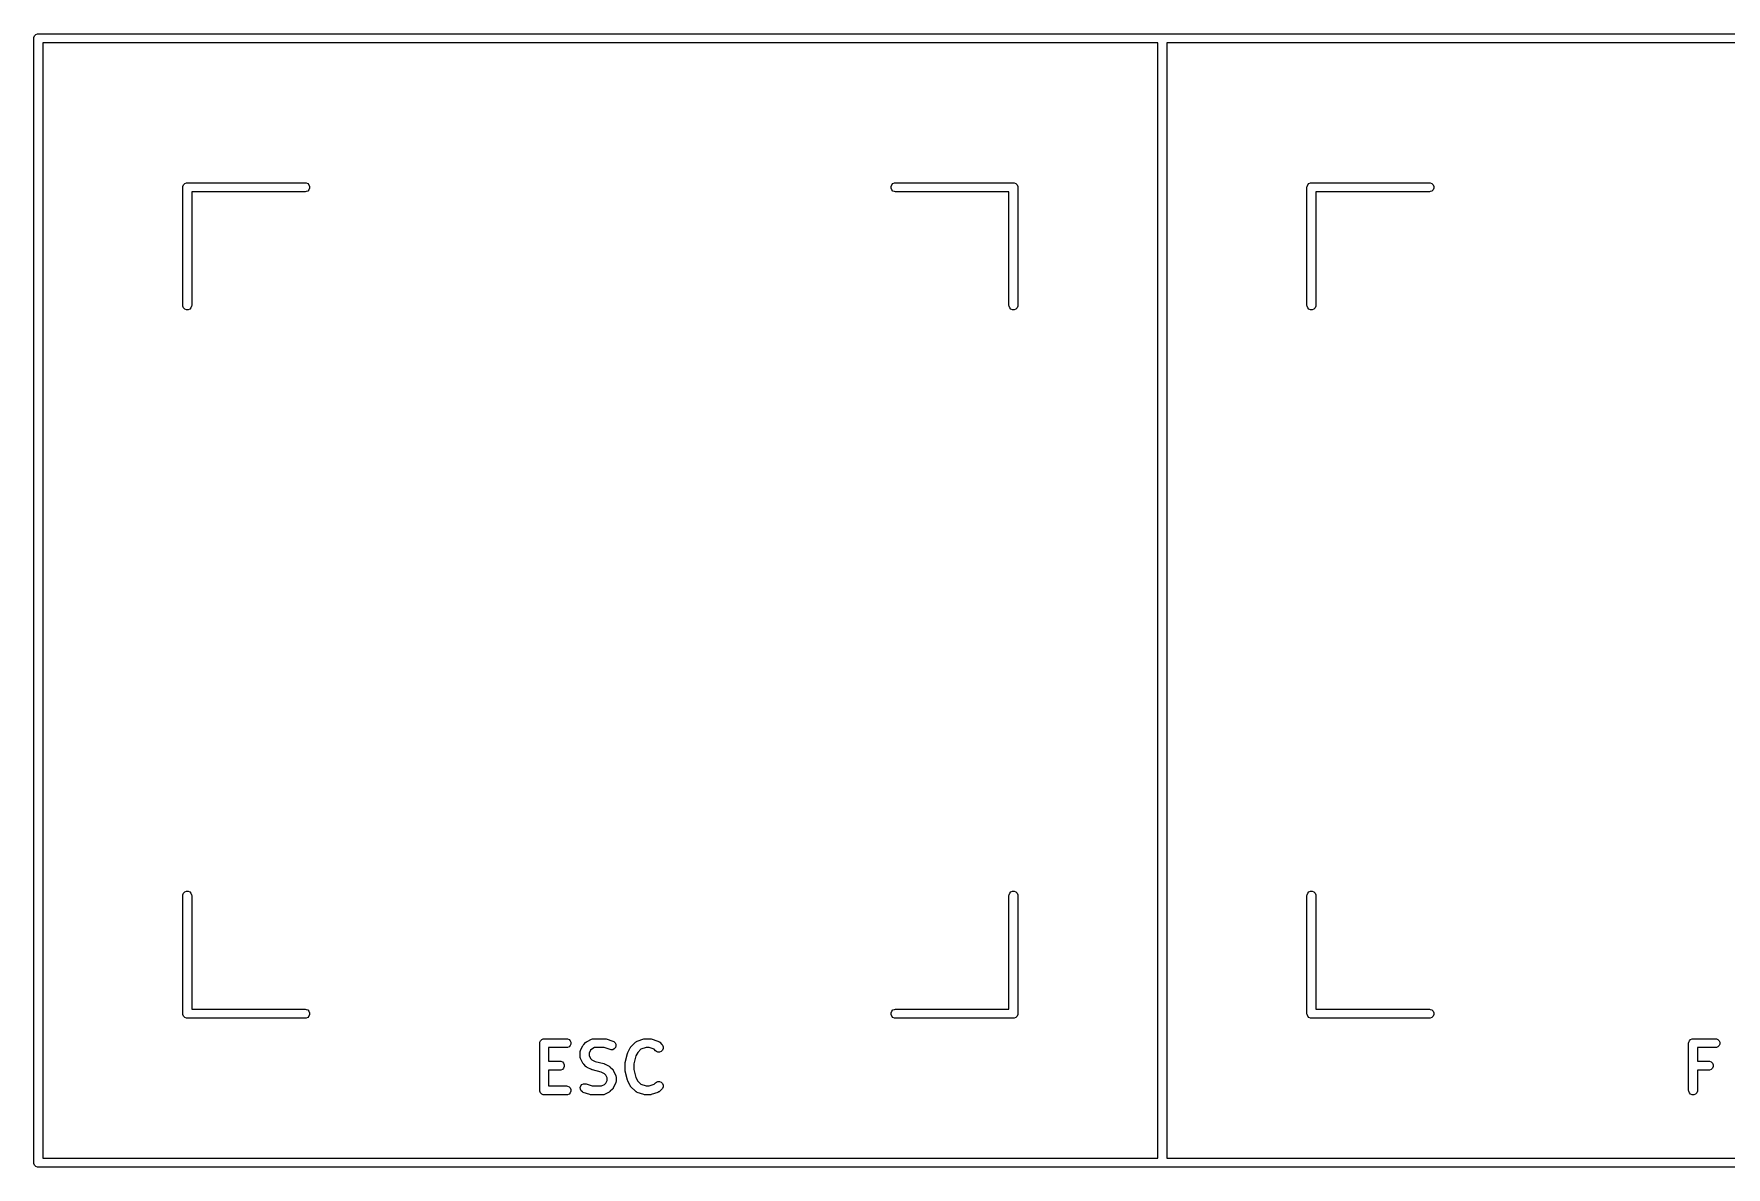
# Model space of a CAD drawing. Extents: x 48 to 353, y -180 to -61.
# Drawn here: x 48.47 to 77.15, y -79.84 to -60.64 of the extents above; entities that cross this region are included whole.
import ezdxf

# ---------------------------------------------------------------- set-up
doc = ezdxf.new("R2010")
doc.units = 0
doc.layers.add('BLACK', color=7, linetype='CONTINUOUS')

msp = doc.modelspace()

# ---------------------------------------------------------------- linework, layer by layer
at = {"layer": 'BLACK', "linetype": 'CONTINUOUS'}
for p, q in [((48.475, -60.7125), (48.476441, -60.697868)), ((48.475, -79.7625), (48.475, -60.7125)), ((48.476441, -60.697868), (48.48764, -60.670832)), ((48.48764, -60.670832), (48.508332, -60.65014)), ((48.508332, -60.65014), (48.535368, -60.638941)), ((48.535368, -60.638941), (48.55, -60.6375)), ((48.55, -60.6375), (67.6, -60.6375)), ((48.625, -60.7875), (48.625, -79.6875)), ((67.525, -60.7875), (48.625, -60.7875)), ((67.525, -79.6875), (67.525, -60.7875)), ((67.6, -60.6375), (86.65, -60.6375)), ((67.675, -60.7875), (67.675, -79.6875)), ((86.575, -60.7875), (67.675, -60.7875)), ((51, -63.2375), (51.001441, -63.222868)), ((51, -65.2375), (51, -63.2375)), ((51.001441, -63.222868), (51.01264, -63.195832)), ((51.01264, -63.195832), (51.033332, -63.17514)), ((51.033332, -63.17514), (51.060368, -63.163941)), ((51.060368, -63.163941), (51.075, -63.1625)), ((51.075, -63.1625), (53.075, -63.1625)), ((53.075, -63.3125), (51.15, -63.3125)), ((51.15, -63.3125), (51.15, -65.2375)), ((53.075, -63.1625), (53.089632, -63.163941)), ((53.089632, -63.311059), (53.075, -63.3125)), ((53.089632, -63.163941), (53.116668, -63.17514)), ((53.116668, -63.29986), (53.089632, -63.311059)), ((53.116668, -63.17514), (53.13736, -63.195832)), ((53.13736, -63.279168), (53.116668, -63.29986)), ((53.13736, -63.195832), (53.148559, -63.222868)), ((53.148559, -63.252132), (53.13736, -63.279168)), ((53.148559, -63.222868), (53.148559, -63.252132)), ((63.001441, -63.222868), (63.01264, -63.195832)), ((63.001441, -63.252132), (63.001441, -63.222868)), ((63.01264, -63.279168), (63.001441, -63.252132)), ((63.01264, -63.195832), (63.033332, -63.17514)), ((63.033332, -63.29986), (63.01264, -63.279168)), ((63.033332, -63.17514), (63.060368, -63.163941)), ((63.060368, -63.311059), (63.033332, -63.29986)), ((63.060368, -63.163941), (63.075, -63.1625)), ((63.075, -63.3125), (63.060368, -63.311059)), ((63.075, -63.1625), (65.075, -63.1625)), ((65, -63.3125), (63.075, -63.3125)), ((65, -65.2375), (65, -63.3125)), ((65.075, -63.1625), (65.089632, -63.163941)), ((65.089632, -63.163941), (65.116668, -63.17514)), ((65.116668, -63.17514), (65.13736, -63.195832)), ((65.13736, -63.195832), (65.148559, -63.222868)), ((65.148559, -63.222868), (65.15, -63.2375)), ((65.15, -63.2375), (65.15, -65.2375)), ((70.05, -63.2375), (70.051441, -63.222868)), ((70.05, -65.2375), (70.05, -63.2375)), ((70.051441, -63.222868), (70.06264, -63.195832)), ((70.06264, -63.195832), (70.083332, -63.17514)), ((70.083332, -63.17514), (70.110368, -63.163941)), ((70.110368, -63.163941), (70.125, -63.1625)), ((70.125, -63.1625), (72.125, -63.1625)), ((72.125, -63.3125), (70.2, -63.3125)), ((70.2, -63.3125), (70.2, -65.2375)), ((72.125, -63.1625), (72.139632, -63.163941)), ((72.139632, -63.311059), (72.125, -63.3125)), ((72.139632, -63.163941), (72.166668, -63.17514)), ((72.166668, -63.29986), (72.139632, -63.311059)), ((72.166668, -63.17514), (72.18736, -63.195832)), ((72.18736, -63.279168), (72.166668, -63.29986)), ((72.18736, -63.195832), (72.198559, -63.222868)), ((72.198559, -63.252132), (72.18736, -63.279168)), ((72.198559, -63.222868), (72.198559, -63.252132)), ((51.001441, -65.252132), (51, -65.2375)), ((51.01264, -65.279168), (51.001441, -65.252132)), ((51.033332, -65.29986), (51.01264, -65.279168)), ((51.060368, -65.311059), (51.033332, -65.29986)), ((51.089632, -65.311059), (51.060368, -65.311059)), ((51.116668, -65.29986), (51.089632, -65.311059)), ((51.13736, -65.279168), (51.116668, -65.29986)), ((51.148559, -65.252132), (51.13736, -65.279168)), ((51.15, -65.2375), (51.148559, -65.252132)), ((65.001441, -65.252132), (65, -65.2375)), ((65.01264, -65.279168), (65.001441, -65.252132)), ((65.033332, -65.29986), (65.01264, -65.279168)), ((65.060368, -65.311059), (65.033332, -65.29986)), ((65.089632, -65.311059), (65.060368, -65.311059)), ((65.116668, -65.29986), (65.089632, -65.311059)), ((65.13736, -65.279168), (65.116668, -65.29986)), ((65.148559, -65.252132), (65.13736, -65.279168)), ((65.15, -65.2375), (65.148559, -65.252132)), ((70.051441, -65.252132), (70.05, -65.2375)), ((70.06264, -65.279168), (70.051441, -65.252132)), ((70.083332, -65.29986), (70.06264, -65.279168)), ((70.110368, -65.311059), (70.083332, -65.29986)), ((70.139632, -65.311059), (70.110368, -65.311059)), ((70.166668, -65.29986), (70.139632, -65.311059)), ((70.18736, -65.279168), (70.166668, -65.29986)), ((70.198559, -65.252132), (70.18736, -65.279168)), ((70.2, -65.2375), (70.198559, -65.252132)), ((51, -75.2375), (51.001441, -75.222868)), ((51, -77.2375), (51, -75.2375)), ((51.001441, -75.222868), (51.01264, -75.195832)), ((51.01264, -75.195832), (51.033332, -75.17514)), ((51.033332, -75.17514), (51.060368, -75.163941)), ((51.060368, -75.163941), (51.089632, -75.163941)), ((51.089632, -75.163941), (51.116668, -75.17514)), ((51.116668, -75.17514), (51.13736, -75.195832)), ((51.13736, -75.195832), (51.148559, -75.222868)), ((51.148559, -75.222868), (51.15, -75.2375)), ((51.15, -75.2375), (51.15, -77.1625)), ((65, -75.2375), (65.001441, -75.222868)), ((65, -77.1625), (65, -75.2375)), ((65.001441, -75.222868), (65.01264, -75.195832)), ((65.01264, -75.195832), (65.033332, -75.17514)), ((65.033332, -75.17514), (65.060368, -75.163941)), ((65.060368, -75.163941), (65.089632, -75.163941)), ((65.089632, -75.163941), (65.116668, -75.17514)), ((65.116668, -75.17514), (65.13736, -75.195832)), ((65.13736, -75.195832), (65.148559, -75.222868)), ((65.148559, -75.222868), (65.15, -75.2375)), ((65.15, -75.2375), (65.15, -77.2375)), ((70.05, -75.2375), (70.051441, -75.222868)), ((70.05, -77.2375), (70.05, -75.2375)), ((70.051441, -75.222868), (70.06264, -75.195832)), ((70.06264, -75.195832), (70.083332, -75.17514)), ((70.083332, -75.17514), (70.110368, -75.163941)), ((70.110368, -75.163941), (70.139632, -75.163941)), ((70.139632, -75.163941), (70.166668, -75.17514)), ((70.166668, -75.17514), (70.18736, -75.195832)), ((70.18736, -75.195832), (70.198559, -75.222868)), ((70.198559, -75.222868), (70.2, -75.2375)), ((70.2, -75.2375), (70.2, -77.1625)), ((51.001441, -77.252132), (51, -77.2375)), ((51.01264, -77.279168), (51.001441, -77.252132)), ((51.033332, -77.29986), (51.01264, -77.279168)), ((51.060368, -77.311059), (51.033332, -77.29986)), ((51.075, -77.3125), (51.060368, -77.311059)), ((53.075, -77.3125), (51.075, -77.3125)), ((51.15, -77.1625), (53.075, -77.1625)), ((53.075, -77.1625), (53.089632, -77.163941)), ((53.089632, -77.311059), (53.075, -77.3125)), ((53.089632, -77.163941), (53.116668, -77.17514)), ((53.116668, -77.29986), (53.089632, -77.311059)), ((53.116668, -77.17514), (53.13736, -77.195832)), ((53.13736, -77.279168), (53.116668, -77.29986)), ((53.13736, -77.195832), (53.148559, -77.222868)), ((53.148559, -77.252132), (53.13736, -77.279168)), ((53.148559, -77.222868), (53.148559, -77.252132)), ((63.001441, -77.222868), (63.01264, -77.195832)), ((63.001441, -77.252132), (63.001441, -77.222868)), ((63.01264, -77.279168), (63.001441, -77.252132)), ((63.01264, -77.195832), (63.033332, -77.17514)), ((63.033332, -77.29986), (63.01264, -77.279168)), ((63.033332, -77.17514), (63.060368, -77.163941)), ((63.060368, -77.311059), (63.033332, -77.29986)), ((63.060368, -77.163941), (63.075, -77.1625)), ((63.075, -77.3125), (63.060368, -77.311059)), ((63.075, -77.1625), (65, -77.1625)), ((65.075, -77.3125), (63.075, -77.3125)), ((65.089632, -77.311059), (65.075, -77.3125)), ((65.116668, -77.29986), (65.089632, -77.311059)), ((65.13736, -77.279168), (65.116668, -77.29986)), ((65.148559, -77.252132), (65.13736, -77.279168)), ((65.15, -77.2375), (65.148559, -77.252132)), ((70.051441, -77.252132), (70.05, -77.2375)), ((70.06264, -77.279168), (70.051441, -77.252132)), ((70.083332, -77.29986), (70.06264, -77.279168)), ((70.110368, -77.311059), (70.083332, -77.29986)), ((70.125, -77.3125), (70.110368, -77.311059)), ((72.125, -77.3125), (70.125, -77.3125)), ((70.2, -77.1625), (72.125, -77.1625)), ((72.125, -77.1625), (72.139632, -77.163941)), ((72.139632, -77.311059), (72.125, -77.3125)), ((72.139632, -77.163941), (72.166668, -77.17514)), ((72.166668, -77.29986), (72.139632, -77.311059)), ((72.166668, -77.17514), (72.18736, -77.195832)), ((72.18736, -77.279168), (72.166668, -77.29986)), ((72.18736, -77.195832), (72.198559, -77.222868)), ((72.198559, -77.252132), (72.18736, -77.279168)), ((72.198559, -77.222868), (72.198559, -77.252132)), ((57.04906, -77.722663), (57.060259, -77.695627)), ((57.060259, -77.695627), (57.080951, -77.674935)), ((57.080951, -77.674935), (57.107987, -77.663736)), ((57.107987, -77.663736), (57.122619, -77.662295)), ((57.122619, -77.662295), (57.503571, -77.662295)), ((57.503571, -77.662295), (57.518203, -77.663736)), ((57.518203, -77.663736), (57.545239, -77.674935)), ((57.545239, -77.674935), (57.565931, -77.695627)), ((57.565931, -77.695627), (57.57713, -77.722663)), ((57.831491, -77.722357), (57.83724, -77.717638)), ((57.83724, -77.717638), (57.83854, -77.71614)), ((57.83854, -77.71614), (57.840799, -77.714718)), ((57.840799, -77.714718), (57.842856, -77.71303)), ((57.842856, -77.71303), (57.844683, -77.712272)), ((57.844683, -77.712272), (57.850983, -77.708308)), ((57.850983, -77.708308), (57.927173, -77.670213)), ((57.927173, -77.670213), (57.940905, -77.664958)), ((57.940905, -77.664958), (57.943592, -77.664767)), ((57.943592, -77.664767), (57.946082, -77.663736)), ((57.946082, -77.663736), (57.960714, -77.662295)), ((57.960714, -77.662295), (58.151191, -77.662295)), ((58.151191, -77.662295), (58.158596, -77.663024)), ((58.158596, -77.663024), (58.160571, -77.662884)), ((58.160571, -77.662884), (58.163168, -77.663474)), ((58.163168, -77.663474), (58.165823, -77.663736)), ((58.165823, -77.663736), (58.167654, -77.664494)), ((58.167654, -77.664494), (58.174908, -77.666144)), ((58.174908, -77.666144), (58.289193, -77.704239)), ((58.289193, -77.704239), (58.302619, -77.710233)), ((58.302619, -77.710233), (58.324726, -77.729407)), ((58.669586, -77.722357), (58.680951, -77.713029)), ((58.680951, -77.713029), (58.683443, -77.711996)), ((58.683443, -77.711996), (58.685477, -77.710233)), ((58.685477, -77.710233), (58.698902, -77.704239)), ((58.698902, -77.704239), (58.813188, -77.666144)), ((58.813188, -77.666144), (58.820441, -77.664494)), ((58.820441, -77.664494), (58.822273, -77.663736)), ((58.822273, -77.663736), (58.824927, -77.663474)), ((58.824927, -77.663474), (58.827525, -77.662884)), ((58.827525, -77.662884), (58.829499, -77.663024)), ((58.829499, -77.663024), (58.836905, -77.662295)), ((58.836905, -77.662295), (58.913096, -77.662295)), ((58.913096, -77.662295), (58.920501, -77.663024)), ((58.920501, -77.663024), (58.922476, -77.662884)), ((58.922476, -77.662884), (58.925073, -77.663474)), ((58.925073, -77.663474), (58.927728, -77.663736)), ((58.927728, -77.663736), (58.929559, -77.664494)), ((58.929559, -77.664494), (58.936813, -77.666144)), ((58.936813, -77.666144), (59.051098, -77.704239)), ((59.051098, -77.704239), (59.064524, -77.710233)), ((59.064524, -77.710233), (59.066559, -77.711998)), ((59.066559, -77.711998), (59.069048, -77.713029)), ((59.069048, -77.713029), (59.080413, -77.722356)), ((76.518108, -77.722663), (76.529307, -77.695627)), ((76.529307, -77.695627), (76.549999, -77.674935)), ((76.549999, -77.674935), (76.577035, -77.663736)), ((76.577035, -77.663736), (76.591667, -77.662295)), ((76.591667, -77.662295), (76.972619, -77.662295)), ((76.972619, -77.662295), (76.987251, -77.663736)), ((76.987251, -77.663736), (77.014287, -77.674935)), ((77.014287, -77.674935), (77.034979, -77.695627)), ((77.034979, -77.695627), (77.046178, -77.722663)), ((57.047619, -77.737295), (57.04906, -77.722663)), ((57.047619, -78.537295), (57.047619, -77.737295)), ((57.503571, -77.812295), (57.197619, -77.812295)), ((57.197619, -77.812295), (57.197619, -78.043247)), ((57.518203, -77.810854), (57.503571, -77.812295)), ((57.545239, -77.799655), (57.518203, -77.810854)), ((57.565931, -77.778963), (57.545239, -77.799655)), ((57.57713, -77.751927), (57.565931, -77.778963)), ((57.57713, -77.722663), (57.57713, -77.751927)), ((57.733333, -77.889676), (57.734774, -77.875044)), ((57.733333, -77.965866), (57.733333, -77.889676)), ((57.734774, -77.980498), (57.733333, -77.965866)), ((57.734774, -77.875044), (57.735804, -77.872555)), ((57.735804, -77.982986), (57.734774, -77.980498)), ((57.735804, -77.872555), (57.735996, -77.869866)), ((57.735996, -77.985676), (57.735804, -77.982986)), ((57.735996, -77.869866), (57.741251, -77.856135)), ((57.741251, -77.999407), (57.735996, -77.985676)), ((57.741251, -77.856135), (57.779347, -77.779944)), ((57.779347, -78.075598), (57.741251, -77.999407)), ((57.779347, -77.779944), (57.78331, -77.773647)), ((57.78331, -77.773647), (57.784069, -77.771817)), ((57.784069, -77.771817), (57.78576, -77.769755)), ((57.78576, -77.769755), (57.78718, -77.767501)), ((57.78718, -77.767501), (57.788675, -77.766204)), ((57.788675, -77.766204), (57.793396, -77.760452)), ((57.793396, -77.760452), (57.831491, -77.722357)), ((57.908068, -77.857911), (57.883333, -77.907381)), ((57.883333, -77.907381), (57.883333, -77.94816)), ((57.883333, -77.94816), (57.908068, -77.99763)), ((57.928951, -77.837029), (57.908068, -77.857911)), ((57.908068, -77.99763), (57.928951, -78.018513)), ((57.978419, -77.812295), (57.928951, -77.837029)), ((58.139021, -77.812295), (57.978419, -77.812295)), ((58.241759, -77.846541), (58.139021, -77.812295)), ((58.256096, -77.849801), (58.241759, -77.846541)), ((58.285286, -77.847726), (58.256096, -77.849801)), ((58.311459, -77.83464), (58.285286, -77.847726)), ((58.330633, -77.812533), (58.311459, -77.83464)), ((58.324726, -77.729407), (58.337812, -77.75558)), ((58.339887, -77.78477), (58.330633, -77.812533)), ((58.337812, -77.75558), (58.339887, -77.78477)), ((58.497477, -78.061961), (58.535573, -77.90958)), ((58.535573, -77.90958), (58.535958, -77.9085)), ((58.535958, -77.9085), (58.535997, -77.907962)), ((58.535997, -77.907962), (58.538321, -77.901886)), ((58.538321, -77.901886), (58.54052, -77.895735)), ((58.54052, -77.895735), (58.540842, -77.895299)), ((58.540842, -77.895299), (58.541252, -77.89423)), ((58.541252, -77.89423), (58.579347, -77.818039)), ((58.579347, -77.818039), (58.583311, -77.811739)), ((58.583311, -77.811739), (58.584069, -77.809912)), ((58.584069, -77.809912), (58.585757, -77.807855)), ((58.585757, -77.807855), (58.587179, -77.805596)), ((58.587179, -77.805596), (58.588677, -77.804296)), ((58.588677, -77.804296), (58.593396, -77.798547)), ((58.593396, -77.798547), (58.669586, -77.722357)), ((58.679098, -77.953946), (58.645238, -78.089387)), ((58.708068, -77.896006), (58.679098, -77.953946)), ((58.763132, -77.840942), (58.708068, -77.896006)), ((58.849075, -77.812295), (58.763132, -77.840942)), ((58.900926, -77.812295), (58.849075, -77.812295)), ((58.986867, -77.840942), (58.900926, -77.812295)), ((59.012445, -77.866519), (58.986867, -77.840942)), ((59.02381, -77.875846), (59.012445, -77.866519)), ((59.050846, -77.887044), (59.02381, -77.875846)), ((59.080109, -77.887044), (59.050846, -77.887044)), ((59.107145, -77.875845), (59.080109, -77.887044)), ((59.080413, -77.722356), (59.118509, -77.760451)), ((59.127838, -77.855152), (59.107145, -77.875845)), ((59.118509, -77.760451), (59.127837, -77.771816)), ((59.127837, -77.771816), (59.139036, -77.798852)), ((59.139036, -77.828115), (59.127838, -77.855152)), ((59.139036, -77.798852), (59.139036, -77.828115)), ((76.516667, -77.737295), (76.518108, -77.722663)), ((76.516667, -78.537295), (76.516667, -77.737295)), ((76.972619, -77.812295), (76.666667, -77.812295)), ((76.666667, -77.812295), (76.666667, -78.043247)), ((76.987251, -77.810854), (76.972619, -77.812295)), ((77.014287, -77.799655), (76.987251, -77.810854)), ((77.034979, -77.778963), (77.014287, -77.799655)), ((77.046178, -77.751927), (77.034979, -77.778963)), ((77.046178, -77.722663), (77.046178, -77.751927)), ((57.197619, -78.043247), (57.389285, -78.043247)), ((57.389285, -78.193247), (57.197619, -78.193247)), ((57.197619, -78.193247), (57.197619, -78.462295)), ((57.389285, -78.043247), (57.403917, -78.044688)), ((57.403917, -78.191806), (57.389285, -78.193247)), ((57.403917, -78.044688), (57.430953, -78.055887)), ((57.430953, -78.180607), (57.403917, -78.191806)), ((57.430953, -78.055887), (57.451645, -78.076579)), ((57.451645, -78.159915), (57.430953, -78.180607)), ((57.451645, -78.076579), (57.462844, -78.103615)), ((57.462844, -78.132879), (57.451645, -78.159915)), ((57.462844, -78.103615), (57.462844, -78.132879)), ((57.78331, -78.081894), (57.779347, -78.075598)), ((57.784069, -78.083725), (57.78331, -78.081894)), ((57.78576, -78.085786), (57.784069, -78.083725)), ((57.78718, -78.088041), (57.78576, -78.085786)), ((57.788675, -78.089337), (57.78718, -78.088041)), ((57.793396, -78.09509), (57.788675, -78.089337)), ((57.831491, -78.133185), (57.793396, -78.09509)), ((57.83724, -78.137903), (57.831491, -78.133185)), ((57.83854, -78.139402), (57.83724, -78.137903)), ((57.840799, -78.140823), (57.83854, -78.139402)), ((57.842856, -78.142512), (57.840799, -78.140823)), ((57.844683, -78.143269), (57.842856, -78.142512)), ((57.850983, -78.147234), (57.844683, -78.143269)), ((57.927173, -78.185329), (57.850983, -78.147234)), ((57.928242, -78.185738), (57.927173, -78.185329)), ((57.928678, -78.186061), (57.928242, -78.185738)), ((57.934823, -78.188256), (57.928678, -78.186061)), ((57.928951, -78.018513), (57.986889, -78.047482)), ((57.940905, -78.190584), (57.934823, -78.188256)), ((57.941444, -78.190622), (57.940905, -78.190584)), ((57.942524, -78.191008), (57.941444, -78.190622)), ((58.086918, -78.227106), (57.942524, -78.191008)), ((57.986889, -78.047482), (58.131285, -78.083581)), ((58.144859, -78.256077), (58.086918, -78.227106)), ((58.131285, -78.083581), (58.132364, -78.083966)), ((58.132364, -78.083966), (58.132905, -78.084005)), ((58.132905, -78.084005), (58.138994, -78.086335)), ((58.138994, -78.086335), (58.145131, -78.088528)), ((58.165742, -78.27696), (58.144859, -78.256077)), ((58.145131, -78.088528), (58.145566, -78.08885)), ((58.145566, -78.08885), (58.146636, -78.08926)), ((58.146636, -78.08926), (58.222827, -78.127356)), ((58.190476, -78.326428), (58.165742, -78.27696)), ((58.222827, -78.127356), (58.229123, -78.131319)), ((58.229123, -78.131319), (58.230954, -78.132078)), ((58.230954, -78.132078), (58.233015, -78.133769)), ((58.233015, -78.133769), (58.23527, -78.135189)), ((58.23527, -78.135189), (58.236566, -78.136684)), ((58.236566, -78.136684), (58.242319, -78.141405)), ((58.242319, -78.141405), (58.280414, -78.1795)), ((58.280414, -78.1795), (58.285132, -78.185249)), ((58.285132, -78.185249), (58.286631, -78.186549)), ((58.286631, -78.186549), (58.288052, -78.188808)), ((58.288052, -78.188808), (58.289741, -78.190865)), ((58.289741, -78.190865), (58.290498, -78.192692)), ((58.290498, -78.192692), (58.294463, -78.198992)), ((58.294463, -78.198992), (58.332558, -78.275182)), ((58.332558, -78.275182), (58.337813, -78.288914)), ((58.337813, -78.288914), (58.338003, -78.291601)), ((58.495238, -78.080152), (58.495489, -78.077598)), ((58.495238, -78.194438), (58.495238, -78.080152)), ((58.495489, -78.196991), (58.495238, -78.194438)), ((58.495327, -78.076506), (58.496136, -78.071031)), ((58.495489, -78.077598), (58.495327, -78.076506)), ((58.495327, -78.198084), (58.495489, -78.196991)), ((58.496136, -78.203558), (58.495327, -78.198084)), ((58.496136, -78.071031), (58.496679, -78.06552)), ((58.496679, -78.20907), (58.496136, -78.203558)), ((58.496679, -78.06552), (58.497101, -78.064499)), ((58.497101, -78.21009), (58.496679, -78.20907)), ((58.497101, -78.064499), (58.497477, -78.061961)), ((58.497477, -78.212629), (58.497101, -78.21009)), ((58.535573, -78.36501), (58.497477, -78.212629)), ((58.645238, -78.089387), (58.645238, -78.185202)), ((58.645238, -78.185202), (58.679098, -78.320642)), ((76.666667, -78.043247), (76.858333, -78.043247)), ((76.858333, -78.193247), (76.666667, -78.193247)), ((76.666667, -78.193247), (76.666667, -78.537295)), ((76.858333, -78.043247), (76.872965, -78.044688)), ((76.872965, -78.191806), (76.858333, -78.193247)), ((76.872965, -78.044688), (76.900001, -78.055887)), ((76.900001, -78.180607), (76.872965, -78.191806)), ((76.900001, -78.055887), (76.920693, -78.076579)), ((76.920693, -78.159915), (76.900001, -78.180607)), ((76.920693, -78.076579), (76.931892, -78.103615)), ((76.931892, -78.132879), (76.920693, -78.159915)), ((76.931892, -78.103615), (76.931892, -78.132879)), ((57.04906, -78.551927), (57.047619, -78.537295)), ((57.060259, -78.578963), (57.04906, -78.551927)), ((57.197619, -78.462295), (57.503571, -78.462295)), ((57.503571, -78.462295), (57.518203, -78.463736)), ((57.518203, -78.463736), (57.545239, -78.474935)), ((57.545239, -78.474935), (57.565931, -78.495627)), ((57.565931, -78.495627), (57.57713, -78.522663)), ((57.57713, -78.551927), (57.565931, -78.578963)), ((57.57713, -78.522663), (57.57713, -78.551927)), ((57.733922, -78.48982), (57.743176, -78.462058)), ((57.735997, -78.51901), (57.733922, -78.48982)), ((57.749083, -78.545183), (57.735997, -78.51901)), ((57.743176, -78.462058), (57.76235, -78.43995)), ((57.771191, -78.564357), (57.749083, -78.545183)), ((57.76235, -78.43995), (57.788523, -78.426864)), ((57.784616, -78.570351), (57.771191, -78.564357)), ((57.898902, -78.608446), (57.784616, -78.570351)), ((57.788523, -78.426864), (57.817713, -78.424789)), ((57.817713, -78.424789), (57.83205, -78.428049)), ((57.83205, -78.428049), (57.934789, -78.462295)), ((57.934789, -78.462295), (58.09539, -78.462295)), ((58.09539, -78.462295), (58.144858, -78.437561)), ((58.144858, -78.437561), (58.165741, -78.416677)), ((58.222827, -78.566282), (58.146636, -78.604377)), ((58.165741, -78.416677), (58.190476, -78.367209)), ((58.190476, -78.367209), (58.190476, -78.326428)), ((58.229126, -78.562317), (58.222827, -78.566282)), ((58.230954, -78.56156), (58.229126, -78.562317)), ((58.23301, -78.559872), (58.230954, -78.56156)), ((58.23527, -78.55845), (58.23301, -78.559872)), ((58.23657, -78.55695), (58.23527, -78.55845)), ((58.24232, -78.552232), (58.23657, -78.55695)), ((58.280415, -78.514136), (58.24232, -78.552232)), ((58.285132, -78.508387), (58.280415, -78.514136)), ((58.286631, -78.507088), (58.285132, -78.508387)), ((58.288052, -78.504829), (58.286631, -78.507088)), ((58.289742, -78.502771), (58.288052, -78.504829)), ((58.290499, -78.500941), (58.289742, -78.502771)), ((58.294463, -78.494645), (58.290499, -78.500941)), ((58.332558, -78.418455), (58.294463, -78.494645)), ((58.337813, -78.404723), (58.332558, -78.418455)), ((58.338003, -78.402035), (58.337813, -78.404723)), ((58.338003, -78.291601), (58.339035, -78.294091)), ((58.339035, -78.399546), (58.338003, -78.402035)), ((58.339035, -78.294091), (58.340476, -78.308723)), ((58.340476, -78.384914), (58.339035, -78.399546)), ((58.340476, -78.308723), (58.340476, -78.384914)), ((58.535958, -78.366089), (58.535573, -78.36501)), ((58.535997, -78.366628), (58.535958, -78.366089)), ((58.538321, -78.372703), (58.535997, -78.366628)), ((58.54052, -78.378855), (58.538321, -78.372703)), ((58.540842, -78.37929), (58.54052, -78.378855)), ((58.541252, -78.38036), (58.540842, -78.37929)), ((58.579347, -78.45655), (58.541252, -78.38036)), ((58.58331, -78.462846), (58.579347, -78.45655)), ((58.584068, -78.464676), (58.58331, -78.462846)), ((58.585757, -78.466734), (58.584068, -78.464676)), ((58.587179, -78.468993), (58.585757, -78.466734)), ((58.588677, -78.470292), (58.587179, -78.468993)), ((58.593396, -78.476042), (58.588677, -78.470292)), ((58.669586, -78.552233), (58.593396, -78.476042)), ((58.680951, -78.56156), (58.669586, -78.552233)), ((58.679098, -78.320642), (58.708068, -78.378582)), ((58.683441, -78.562591), (58.680951, -78.56156)), ((58.685477, -78.564357), (58.683441, -78.562591)), ((58.698902, -78.570351), (58.685477, -78.564357)), ((58.813188, -78.608446), (58.698902, -78.570351)), ((58.708068, -78.378582), (58.763133, -78.433648)), ((58.763133, -78.433648), (58.849075, -78.462295)), ((58.849075, -78.462295), (58.900926, -78.462295)), ((58.900926, -78.462295), (58.986867, -78.433648)), ((59.051098, -78.570351), (58.936813, -78.608446)), ((58.986867, -78.433648), (59.012444, -78.408071)), ((59.012444, -78.408071), (59.023809, -78.398743)), ((59.023809, -78.398743), (59.050846, -78.387545)), ((59.050846, -78.387545), (59.080109, -78.387545)), ((59.064524, -78.564357), (59.051098, -78.570351)), ((59.06656, -78.56259), (59.064524, -78.564357)), ((59.069049, -78.56156), (59.06656, -78.56259)), ((59.080414, -78.552233), (59.069049, -78.56156)), ((59.080109, -78.387545), (59.107145, -78.398743)), ((59.11851, -78.514137), (59.080414, -78.552233)), ((59.107145, -78.398743), (59.127838, -78.419436)), ((59.127838, -78.502772), (59.11851, -78.514137)), ((59.127838, -78.419436), (59.139036, -78.446472)), ((59.139036, -78.475735), (59.127838, -78.502772)), ((59.139036, -78.446472), (59.139036, -78.475735)), ((76.518108, -78.551927), (76.516667, -78.537295)), ((76.529307, -78.578963), (76.518108, -78.551927)), ((76.665226, -78.551927), (76.654027, -78.578963)), ((76.666667, -78.537295), (76.665226, -78.551927)), ((57.080951, -78.599655), (57.060259, -78.578963)), ((57.107987, -78.610854), (57.080951, -78.599655)), ((57.122619, -78.612295), (57.107987, -78.610854)), ((57.503571, -78.612295), (57.122619, -78.612295)), ((57.518203, -78.610854), (57.503571, -78.612295)), ((57.545239, -78.599655), (57.518203, -78.610854)), ((57.565931, -78.578963), (57.545239, -78.599655)), ((57.906155, -78.610095), (57.898902, -78.608446)), ((57.907987, -78.610854), (57.906155, -78.610095)), ((57.910641, -78.611115), (57.907987, -78.610854)), ((57.913239, -78.611706), (57.910641, -78.611115)), ((57.915213, -78.611565), (57.913239, -78.611706)), ((57.922619, -78.612295), (57.915213, -78.611565)), ((58.113095, -78.612295), (57.922619, -78.612295)), ((58.127727, -78.610854), (58.113095, -78.612295)), ((58.130216, -78.609822), (58.127727, -78.610854)), ((58.132904, -78.609632), (58.130216, -78.609822)), ((58.146636, -78.604377), (58.132904, -78.609632)), ((58.820441, -78.610095), (58.813188, -78.608446)), ((58.822273, -78.610854), (58.820441, -78.610095)), ((58.824927, -78.611115), (58.822273, -78.610854)), ((58.827525, -78.611706), (58.824927, -78.611115)), ((58.829499, -78.611565), (58.827525, -78.611706)), ((58.836905, -78.612295), (58.829499, -78.611565)), ((58.913096, -78.612295), (58.836905, -78.612295)), ((58.920501, -78.611565), (58.913096, -78.612295)), ((58.922476, -78.611706), (58.920501, -78.611565)), ((58.925073, -78.611115), (58.922476, -78.611706)), ((58.927728, -78.610854), (58.925073, -78.611115)), ((58.929559, -78.610095), (58.927728, -78.610854)), ((58.936813, -78.608446), (58.929559, -78.610095)), ((76.549999, -78.599655), (76.529307, -78.578963)), ((76.577035, -78.610854), (76.549999, -78.599655)), ((76.606299, -78.610854), (76.577035, -78.610854)), ((76.633335, -78.599655), (76.606299, -78.610854)), ((76.654027, -78.578963), (76.633335, -78.599655)), ((48.625, -79.6875), (67.525, -79.6875)), ((67.675, -79.6875), (86.575, -79.6875)), ((48.476441, -79.777132), (48.475, -79.7625)), ((48.48764, -79.804168), (48.476441, -79.777132)), ((48.508332, -79.82486), (48.48764, -79.804168)), ((48.535368, -79.836059), (48.508332, -79.82486)), ((48.55, -79.8375), (48.535368, -79.836059)), ((67.6, -79.8375), (48.55, -79.8375)), ((86.65, -79.8375), (67.6, -79.8375))]:
    msp.add_line(p, q, dxfattribs=at)

doc.saveas('drawing.dxf')
